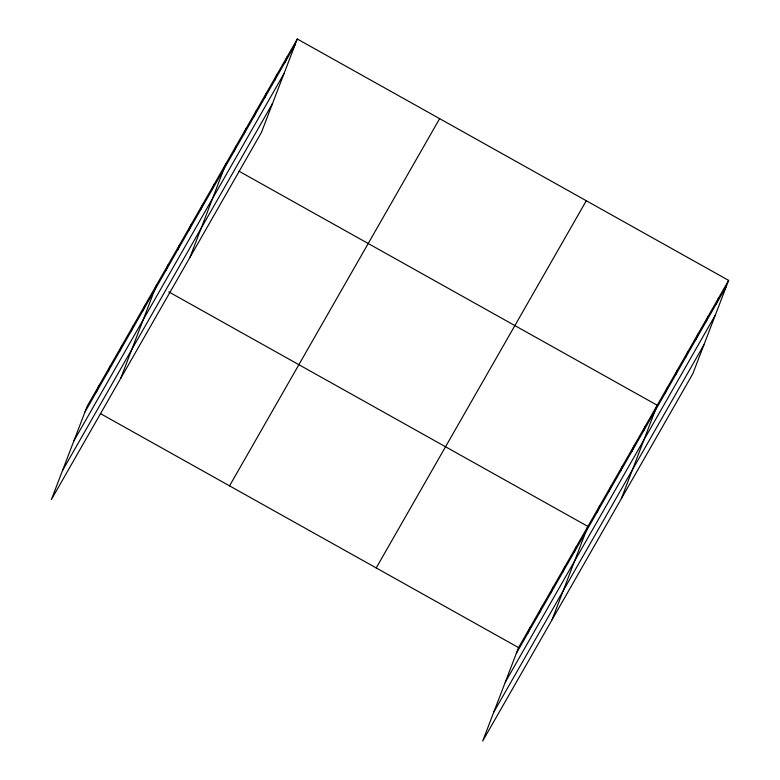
<?xml version="1.0" encoding="UTF-8"?>
<svg xmlns="http://www.w3.org/2000/svg" width="780" height="780" viewBox="0 0 780 780"><rect width="100%" height="100%" fill="white"/><g stroke="black" fill="none" stroke-linecap="round" stroke-linejoin="round"><path stroke-width="1.17" d="M96.564 391.726L98.758 386.002M108.118 371.534L110.311 365.81M119.671 351.341L121.875 345.618M131.225 331.139L133.429 325.416M142.779 310.947L144.982 305.224M120.686 378.427L156.536 285.022M165.896 270.553L168.09 264.829M177.45 250.36L179.644 244.637M189.004 230.159L191.197 224.435M200.557 209.966L202.751 204.243M212.111 189.764L214.305 184.041M190.008 257.244L225.868 163.849M233.873 151.739L236.067 146.016M244.072 133.897L246.275 128.174M254.28 116.064L256.474 110.341M264.488 98.231L266.682 92.508M274.687 80.398L276.89 74.675M284.895 62.556L287.089 56.833M297.297 39L261.446 132.395L51.353 499.6L87.204 406.204L297.297 39L728.647 280.4L692.796 373.796L482.703 741L518.554 647.605L728.647 280.4M527.914 633.126L530.108 627.403M539.467 612.934L541.671 607.21M551.021 592.742L553.225 587.018M562.575 572.539L564.779 566.816M574.139 552.347L576.332 546.624M552.035 619.827L587.886 526.422L168.733 291.856M597.246 511.953L599.44 506.23M608.8 491.761L610.993 486.037M620.353 471.559L622.547 465.835M631.907 451.366L634.111 445.643M643.461 431.165L645.664 425.441M621.367 498.644L657.218 405.249L239.08 171.249M665.223 393.139L667.417 387.416M675.431 375.297L677.625 369.574M685.63 357.464L687.833 351.741M695.838 339.631L698.032 333.908M706.036 321.799L708.24 316.075M716.245 303.956L718.438 298.233M85.01 411.928L295.094 44.723M73.905 440.856L283.988 73.651M62.459 470.671L272.552 103.467M229.554 485.862L439.637 118.657M376.214 567.938L586.297 200.743M516.36 653.328L726.453 286.123M505.255 682.256L715.348 315.052M493.808 712.072L703.901 344.867M100.425 413.595L518.554 647.605"/></g></svg>
